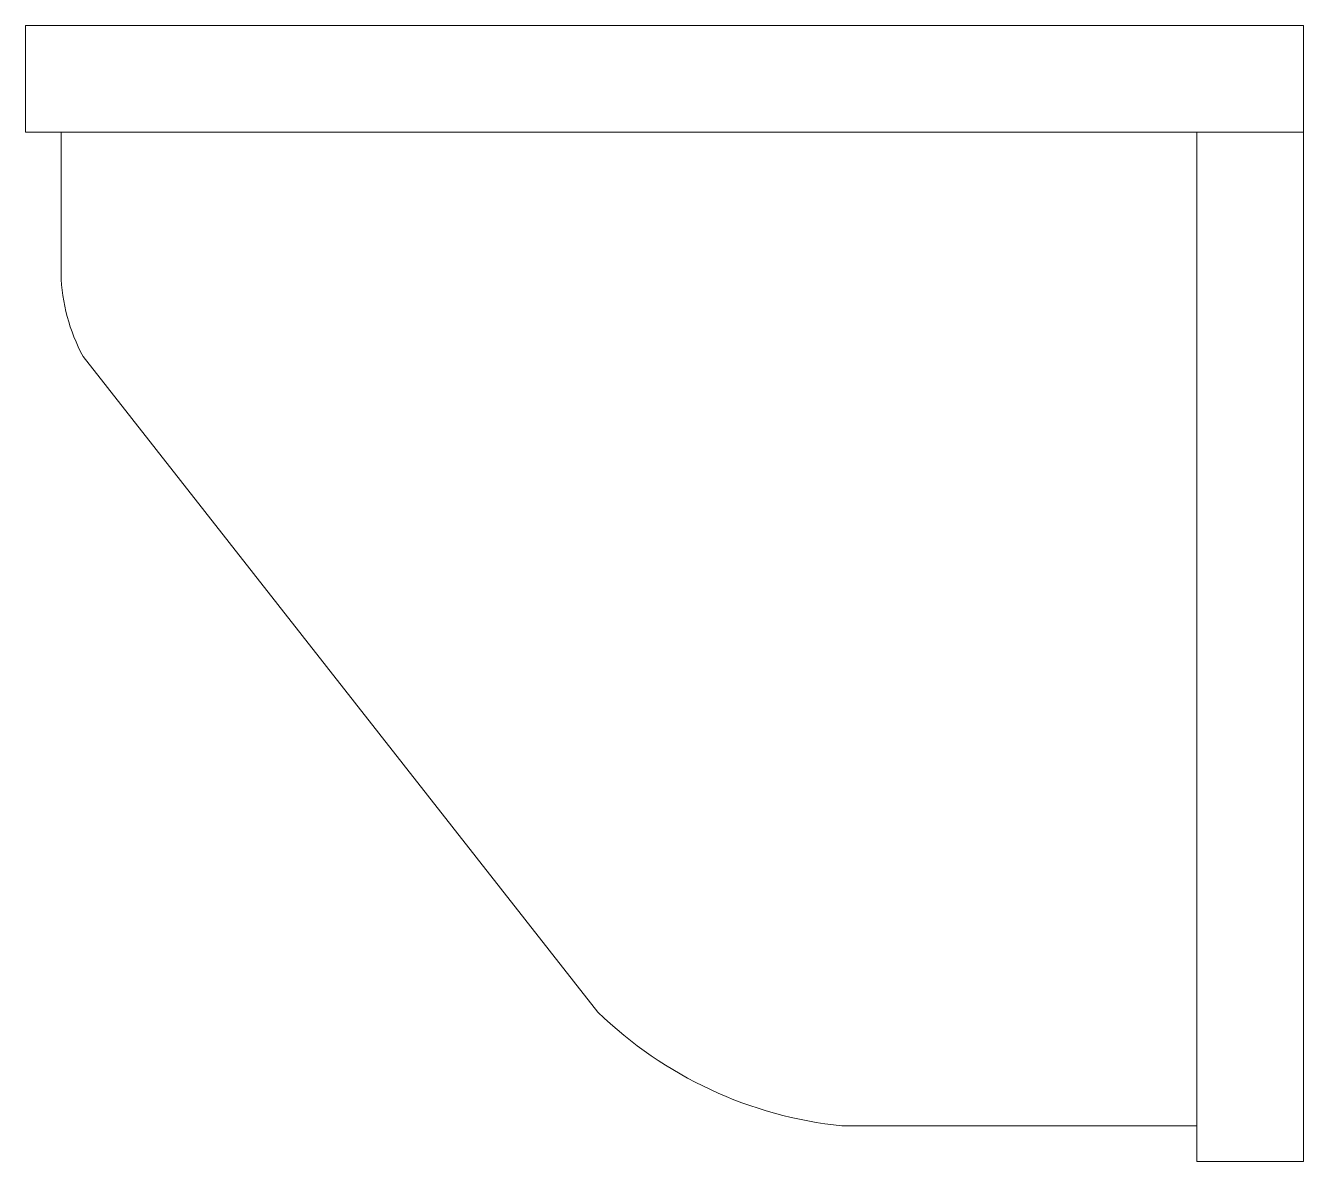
# Model space of a CAD drawing. Extents: x -9 to 0, y 0 to 8.
import ezdxf

# ---------------------------------------------------------------- set-up
doc = ezdxf.new("R2010")
doc.units = 0
doc.header["$MEASUREMENT"] = 0
doc.layers.get('0').update_dxf_attribs({"lineweight": 0})

msp = doc.modelspace()

# ---------------------------------------------------------------- linework, layer by layer
at = {"color": 7, "linetype": 'Continuous', "lineweight": 0}
for p, q in [((-9, 8), (0, 8)), ((-9, 8), (-9, 7.25)), ((0, 8), (0, 7.25)), ((0, 7.25), (-9, 7.25)), ((-8.75, 7.25), (-8.75, 6.25)), ((-0.75, 7.25), (-8.75, 7.25)), ((-0.75, 0.25), (-0.75, 7.25)), ((-0.75, 0), (-0.75, 7.25)), ((-0.75, 7.25), (0, 7.25)), ((0, 7.25), (0, 0)), ((-8.5944, 5.6693), (-4.9685, 1.0513)), ((-3.25, 0.25), (-0.75, 0.25)), ((-0.75, 0), (0, 0))]:
    msp.add_line(p, q, dxfattribs=at)
for centre, radius, start, end in [((-7.4679, 6.2824), 1.2825, -178.55381, -151.44619), ((-2.9546, 3.1268), 2.8919, -134.13713, -95.86287)]:
    msp.add_arc(centre, radius, start, end, dxfattribs=at)

doc.saveas('drawing.dxf')
